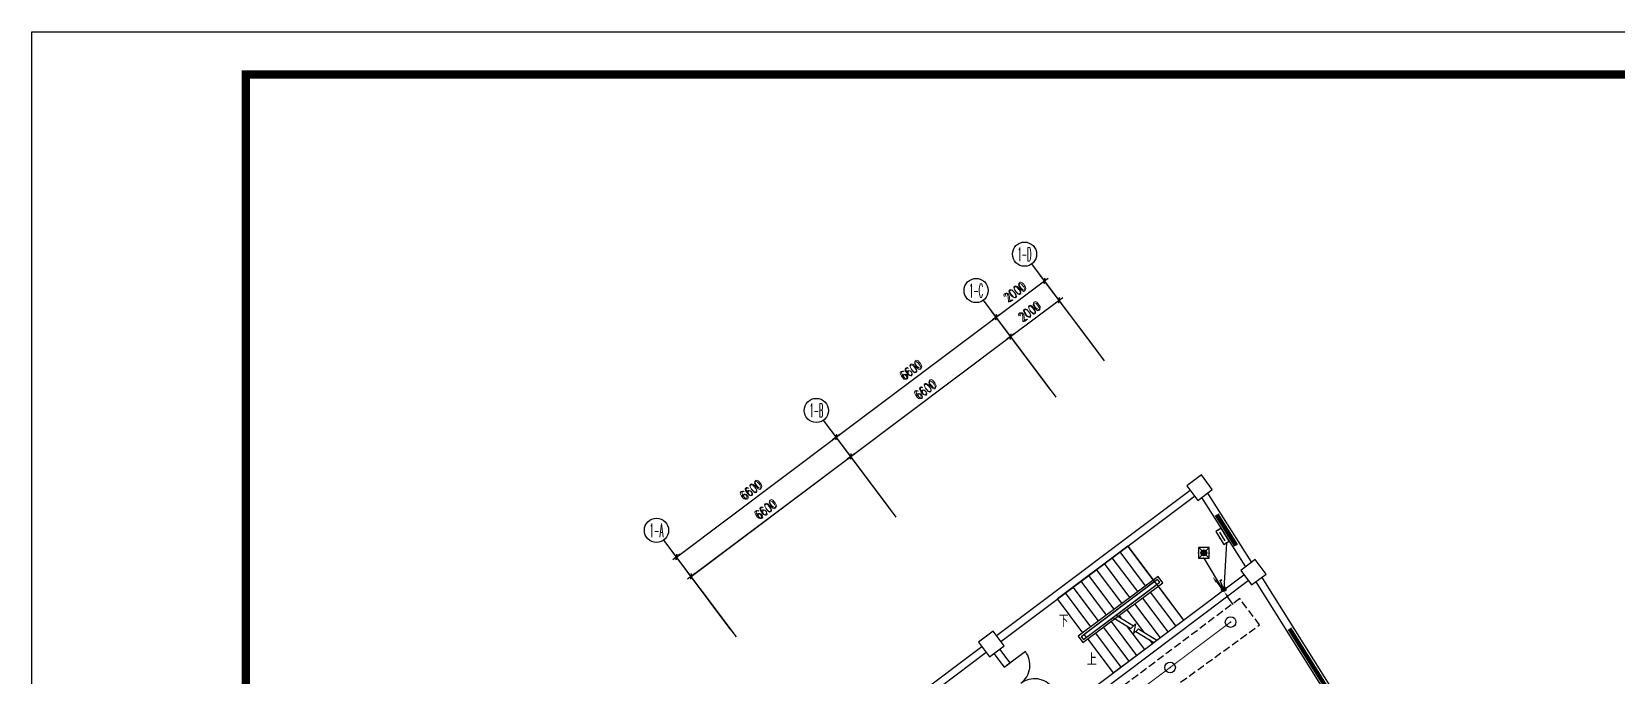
# Model space of a CAD drawing. Extents: x -149393 to 1177518, y -366685 to 296590.
# Drawn here: x 731850 to 784234, y -33960 to -12676 of the extents above; entities that cross this region are included whole.
import ezdxf
from ezdxf.enums import TextEntityAlignment as Align

# ---------------------------------------------------------------- set-up
doc = ezdxf.new("R2010")
doc.units = 0
doc.header["$LTSCALE"] = 1000
doc.header["$MEASUREMENT"] = 0
doc.linetypes.add('DASH', pattern=[0.35, 0.25, -0.1])
doc.linetypes.add('常规', pattern=[20, 10, 0, 10])
doc.layers.get('0').update_dxf_attribs({"linetype": 'CONTINUOUS'})
doc.layers.get('Defpoints').update_dxf_attribs({"linetype": 'CONTINUOUS'})
for name, color, linetype in [('AXIS', 3, 'CONTINUOUS'), ('AXIS_TEXT', 7, 'CONTINUOUS'), ('COLUMN', 9, 'CONTINUOUS'), ('EQUIP-消防', 3, 'CONTINUOUS'), ('LWIRE', 4, 'CONTINUOUS'), ('PUB_TITLE', 253, 'CONTINUOUS'), ('STAIR', 2, 'CONTINUOUS'), ('TEL_SYMB', 3, 'CONTINUOUS'), ('TEL_TEXT', 7, 'CONTINUOUS'), ('WALL', 9, 'CONTINUOUS'), ('WINDOW', 4, 'CONTINUOUS'), ('WIRE-应急', 60, '常规'), ('WIRE-消防', 3, '常规')]:
    doc.layers.add(name, color=color, linetype=linetype)
doc.styles.add('_TCH_AXIS', font='COMPLEX', dxfattribs={"bigfont": 'GBCBIG'})
doc.styles.add('_TCH_DIM', font='SIMPLEX', dxfattribs={"bigfont": 'GBCBIG'})
doc.styles.add('_TCH_DIM_T3', font='SIMPLEX', dxfattribs={"width": 0.705882, "bigfont": 'GBCBIG'})
doc.styles.add('_TEL_DIM', font='', dxfattribs={"width": 0.8, "height": 3.5})
doc.styles.add('COMPLEX', font='COMPLEX')
doc.styles.add('DIM_FONT', font='SIMPLEX.shx', dxfattribs={"width": 0.8})
doc.styles.get("Standard").update_dxf_attribs({"font": 'gbenor.shx', "bigfont": 'gbcbig.shx'})
doc.styles.get('_TEL_DIM').set_extended_font_data('SimSun')
doc.dimstyles.new('_TCH_ARCH&&100', dxfattribs={"dimtxt": 297.5, "dimasz": 100, "dimexe": 250, "dimexo": 300, "dimgap": 126.25, "dimtad": 1, "dimdec": 0, "dimzin": 0, "dimdsep": 46, "dimtxsty": '_TCH_DIM_T3', "dimblk": 'ARCHTICK', "dimcen": 0.09, "dimclrt": 7, "dimazin": 2, "dimtfac": 1, "dimtdec": 0, "dimtix": 1, "dimtmove": 2, "dimatfit": 3, "dimfxl": 1, "dimtolj": 1, "dimtzin": 0, "dimarcsym": 0})
doc.dimstyles.new('DIMN', dxfattribs={"dimtxt": 300, "dimasz": 1, "dimexe": 250, "dimexo": 300, "dimgap": 150, "dimtad": 1, "dimdec": 0, "dimdsep": 46, "dimtxsty": 'DIM_FONT', "dimblk": '_DIMX', "dimcen": 2.5, "dimclrt": 7, "dimadec": 0, "dimazin": 0, "dimtfac": 1, "dimtdec": 0, "dimtix": 1, "dimtmove": 2, "dimatfit": 3, "dimldrblk": '_DIMX', "dimfxl": 1, "dimtolj": 1, "dimarcsym": 0})

# ---------------------------------------------------------------- blocks, each defined once
blk = doc.blocks.new('$equip$00001147')
blk.add_circle((0, 0), 0.5)
at = {"flags": 9}
blk.add_attdef('A', (0, 0), '', height=0.00002, dxfattribs=at)
blk = doc.blocks.new('$equip_U$00000304(cyc-PC)')
blk.add_point((0, 0))
blk.add_blockref('$equip$00001147', (0, 0))
at = {"color": 7, "style": '_TEL_DIM', "flags": 1}
blk.add_attdef('A', text='', height=0.00002, dxfattribs=at).set_placement((0, 0), align=Align.MIDDLE_CENTER)
blk = doc.blocks.new('$TelecSys$00000079')
for p, q in [((0.7, 0.7), (0, 0)), ((0.1, 0.1), (0.1, 0.1)), ((-0.1, -0.1), (-0.1, -0.1))]:
    blk.add_line(p, q)
at = {"const_width": 0.142}
blk.add_lwpolyline([(-0.07, 0, 1), (0.07, 0, 1)], format="xyb", close=True, dxfattribs=at)
blk.add_solid([(0.63, 0.77), (0.77, 0.63), (1.15, 1.15)])
at = {"width": 0.8, "flags": 9}
blk.add_attdef('A', (0, 0), '', height=0.00002, dxfattribs=at)
blk = doc.blocks.new('$equip_U$00000427(cyc-PC)')
for p, q in [((-0.43, -0.43), (0.43, 0.43)), ((-0.43, 0.43), (0.43, -0.43))]:
    blk.add_line(p, q)
blk.add_lwpolyline([(-0.5, 0.5), (-0.5, -0.5), (0.5, -0.5), (0.5, 0.5)], close=True)
blk.add_circle((0, 0), 0.275)
for p in [(-0.5, 0), (0, 0.5), (0.5, 0), (0, -0.5)]:
    blk.add_point(p)
for points in [[(-0.24, 0.14), (0.24, 0.14), (-0.27, 0), (0.27, 0)], [(-0.24, -0.14), (0.24, -0.14), (-0.27, 0), (0.27, 0)], [(-0.14, 0.24), (0.14, 0.24), (-0.24, 0.14), (0.24, 0.14)], [(0, 0.27), (0, 0.27), (-0.14, 0.24), (0.14, 0.24)], [(-0.14, -0.24), (0.14, -0.24), (-0.24, -0.14), (0.24, -0.14)], [(0, -0.27), (0, -0.27), (-0.14, -0.24), (0.14, -0.24)]]:
    blk.add_solid(points)
at = {"color": 7, "style": '_TEL_DIM', "flags": 1}
blk.add_attdef('A', text='', height=0.00002, dxfattribs=at).set_placement((0, 0), align=Align.MIDDLE_CENTER)
blk = doc.blocks.new('$equip_U$00000423(cyc-PC)')
for p, q in [((0.15, 0.36), (0.63, 0.83)), ((0.63, 0.83), (0.77, 0.69))]:
    blk.add_line(p, q)
blk.add_circle((0, 0.21), 0.208)
for p in [(-0.21, 0.21), (-0.05, 0.4), (0, 0), (0.21, 0.21), (0.7, 0.76)]:
    blk.add_point(p)
for points in [[(-0.18, 0.31), (0.18, 0.31), (-0.21, 0.21), (0.21, 0.21)], [(-0.18, 0.1), (0.18, 0.1), (-0.21, 0.21), (0.21, 0.21)], [(-0.1, 0.39), (0.1, 0.39), (-0.18, 0.31), (0.18, 0.31)], [(-0.1, 0.03), (0.1, 0.03), (-0.18, 0.1), (0.18, 0.1)], [(0, 0.42), (0, 0.42), (-0.1, 0.39), (0.1, 0.39)], [(0, 0), (0, 0), (-0.1, 0.03), (0.1, 0.03)]]:
    blk.add_solid(points)
at = {"color": 7, "style": '_TEL_DIM', "flags": 1}
blk.add_attdef('A', text='', height=0.00002, dxfattribs=at).set_placement((0, 0), align=Align.MIDDLE_CENTER)
blk = doc.blocks.new('$equip_U$00000108(cyc-PC)')
for p, q in [((-0.72, 0.6), (-0.72, 0)), ((0.72, 0.6), (-0.72, 0.6)), ((-0.72, 0), (0.72, 0)), ((-0.48, 0.3), (0.48, 0.3)), ((0.72, 0), (0.72, 0.6))]:
    blk.add_line(p, q)
for p in [(-0.72, 0.3), (0, 0.6), (0, 0), (0.72, 0.3)]:
    blk.add_point(p)
blk.add_solid([(0.24, 0.23), (0.53, 0.3), (0.24, 0.37)])
at = {"color": 7, "style": '_TEL_DIM', "flags": 1}
blk.add_attdef('A', text='', height=0.00002, dxfattribs=at).set_placement((0, 0), align=Align.MIDDLE_CENTER)
blk = doc.blocks.new('$TelecSys$00000078')
for p, q in [((0.1, 0.1), (0.1, 0.1)), ((1.15, 1.15), (0.55, 0.55)), ((-0.1, -0.1), (-0.1, -0.1))]:
    blk.add_line(p, q)
at = {"const_width": 0.142}
blk.add_lwpolyline([(-0.07, 0, 1), (0.07, 0, 1)], format="xyb", close=True, dxfattribs=at)
blk.add_solid([(0.62, 0.48), (0.48, 0.62), (0.1, 0.1)])
at = {"width": 0.8, "flags": 9}
blk.add_attdef('A', (0, 0), '', height=0.00002, dxfattribs=at)
blk = doc.blocks.new('_DIMX')
blk.add_line((-150, 0), (150, 0))
at = {"const_width": 50}
blk.add_lwpolyline([(-70, -70), (70, 70)], dxfattribs=at)
blk = doc.blocks.new('_ArchTick')
at = {"color": 0, "linetype": 'ByBlock', "const_width": 0.4}
blk.add_lwpolyline([(-0.5, -0.5), (0.5, 0.5)], dxfattribs=at)
blk = doc.blocks.new('*D1055')
at = {"layer": 'AXIS', "color": 0, "lineweight": -2, "transparency": 16777216}
for p, q in [((767111, -23302), (765641, -21342)), ((764191, -22742), (765791, -21542)), ((765511, -24502), (764041, -22542))]:
    blk.add_line(p, q, dxfattribs=at)
at = {"layer": 'Defpoints', "color": 0, "transparency": 16777216}
for p in [(765791, -21542), (767291, -23542), (765691, -24742)]:
    blk.add_point(p, dxfattribs=at)
at = {"layer": 'AXIS', "color": 0, "lineweight": -2, "transparency": 16777216, "xscale": 100, "yscale": 100, "zscale": 100}
for p, rotation in [((765791, -21542), 36.87000000000068), ((764191, -22742), 216.8700000000007)]:
    blk.add_blockref('_ArchTick', p, dxfattribs=dict(at, rotation=rotation))
at = {"layer": 'AXIS', "color": 7, "transparency": 16777216, "insert": (764826, -21922), "char_height": 297.5, "attachment_point": 5, "rotation": 36.87, "style": '_TCH_DIM_T3'}
blk.add_mtext('\\A1;2000', dxfattribs=at)
blk = doc.blocks.new('*D1056')
at = {"layer": 'AXIS', "color": 0, "lineweight": -2, "transparency": 16777216}
for p, q in [((763711, -22102), (765311, -20902)), ((767111, -23302), (765161, -20702)), ((765511, -24502), (763561, -21902))]:
    blk.add_line(p, q, dxfattribs=at)
at = {"layer": 'Defpoints', "color": 0, "transparency": 16777216}
for p in [(765311, -20902), (767291, -23542), (765691, -24742)]:
    blk.add_point(p, dxfattribs=at)
at = {"layer": 'AXIS', "color": 0, "lineweight": -2, "transparency": 16777216, "xscale": 100, "yscale": 100, "zscale": 100}
for p, rotation in [((765311, -20902), 36.87000000000068), ((763711, -22102), 216.8700000000007)]:
    blk.add_blockref('_ArchTick', p, dxfattribs=dict(at, rotation=rotation))
at = {"layer": 'AXIS', "color": 7, "transparency": 16777216, "insert": (764346, -21282), "char_height": 297.5, "attachment_point": 5, "rotation": 36.87, "style": '_TCH_DIM_T3'}
blk.add_mtext('\\A1;2000', dxfattribs=at)
blk = doc.blocks.new('*D1057')
at = {"layer": 'AXIS', "color": 0, "lineweight": -2, "transparency": 16777216}
for p, q in [((758911, -26702), (764191, -22742)), ((765511, -24502), (764041, -22542)), ((760231, -28462), (758761, -26502))]:
    blk.add_line(p, q, dxfattribs=at)
at = {"layer": 'Defpoints', "color": 0, "transparency": 16777216}
for p in [(764191, -22742), (765691, -24742), (760411, -28702)]:
    blk.add_point(p, dxfattribs=at)
at = {"layer": 'AXIS', "color": 0, "lineweight": -2, "transparency": 16777216, "xscale": 100, "yscale": 100, "zscale": 100}
for p, rotation in [((764191, -22742), 36.86999999999998), ((758911, -26702), 216.87)]:
    blk.add_blockref('_ArchTick', p, dxfattribs=dict(at, rotation=rotation))
at = {"layer": 'AXIS', "color": 7, "transparency": 16777216, "insert": (761386, -24502), "char_height": 297.5, "attachment_point": 5, "rotation": 36.87, "style": '_TCH_DIM_T3'}
blk.add_mtext('\\A1;6600', dxfattribs=at)
blk = doc.blocks.new('*D1058')
at = {"layer": 'AXIS', "color": 0, "lineweight": -2, "transparency": 16777216}
for p, q in [((765511, -24502), (763561, -21902)), ((758431, -26062), (763711, -22102)), ((760231, -28462), (758281, -25862))]:
    blk.add_line(p, q, dxfattribs=at)
at = {"layer": 'Defpoints', "color": 0, "transparency": 16777216}
for p in [(763711, -22102), (765691, -24742), (760411, -28702)]:
    blk.add_point(p, dxfattribs=at)
at = {"layer": 'AXIS', "color": 0, "lineweight": -2, "transparency": 16777216, "xscale": 100, "yscale": 100, "zscale": 100}
for p, rotation in [((763711, -22102), 36.86999999999998), ((758431, -26062), 216.87)]:
    blk.add_blockref('_ArchTick', p, dxfattribs=dict(at, rotation=rotation))
at = {"layer": 'AXIS', "color": 7, "transparency": 16777216, "insert": (760906, -23862), "char_height": 297.5, "attachment_point": 5, "rotation": 36.87, "style": '_TCH_DIM_T3'}
blk.add_mtext('\\A1;6600', dxfattribs=at)
blk = doc.blocks.new('*D1059')
at = {"layer": 'AXIS', "color": 0, "lineweight": -2, "transparency": 16777216}
for p, q in [((753631, -30662), (758911, -26702)), ((760231, -28462), (758761, -26502)), ((754951, -32422), (753481, -30462))]:
    blk.add_line(p, q, dxfattribs=at)
at = {"layer": 'Defpoints', "color": 0, "transparency": 16777216}
for p in [(758911, -26702), (760411, -28702), (755131, -32662)]:
    blk.add_point(p, dxfattribs=at)
at = {"layer": 'AXIS', "color": 0, "lineweight": -2, "transparency": 16777216, "xscale": 100, "yscale": 100, "zscale": 100}
for p, rotation in [((758911, -26702), 36.86999999999937), ((753631, -30662), 216.8699999999994)]:
    blk.add_blockref('_ArchTick', p, dxfattribs=dict(at, rotation=rotation))
at = {"layer": 'AXIS', "color": 7, "transparency": 16777216, "insert": (756106, -28462), "char_height": 297.5, "attachment_point": 5, "rotation": 36.87, "style": '_TCH_DIM_T3'}
blk.add_mtext('\\A1;6600', dxfattribs=at)
blk = doc.blocks.new('*D1060')
at = {"layer": 'AXIS', "color": 0, "lineweight": -2, "transparency": 16777216}
for p, q in [((753151, -30022), (758431, -26062)), ((760231, -28462), (758281, -25862)), ((754951, -32422), (753001, -29822))]:
    blk.add_line(p, q, dxfattribs=at)
at = {"layer": 'Defpoints', "color": 0, "transparency": 16777216}
for p in [(758431, -26062), (760411, -28702), (755131, -32662)]:
    blk.add_point(p, dxfattribs=at)
at = {"layer": 'AXIS', "color": 0, "lineweight": -2, "transparency": 16777216, "xscale": 100, "yscale": 100, "zscale": 100}
for p, rotation in [((758431, -26062), 36.86999999999977), ((753151, -30022), 216.8699999999998)]:
    blk.add_blockref('_ArchTick', p, dxfattribs=dict(at, rotation=rotation))
at = {"layer": 'AXIS', "color": 7, "transparency": 16777216, "insert": (755626, -27822), "char_height": 297.5, "attachment_point": 5, "rotation": 36.87, "style": '_TCH_DIM_T3'}
blk.add_mtext('\\A1;6600', dxfattribs=at)
blk = doc.blocks.new('_FZHK')
blk.add_lwpolyline([(-0.5, -0.5), (0.5, -0.5), (0.5, 0.5), (-0.5, 0.5)], close=True)
blk = doc.blocks.new('_AXISO')
blk.add_circle((0, 0), 0.5)
at = {"layer": 'AXIS_TEXT', "style": 'COMPLEX', "width": 1.041667}
blk.add_attdef('A', text='', height=0.56, dxfattribs=at).set_placement((-0.25, -0.28), (0.25, -0.28), align=Align.FIT)
blk = doc.blocks.new('$TCHSYS$WIN2D')
for p, q in [((-0.5, 0.5), (0.5, 0.5)), ((0.5, 0.167), (-0.5, 0.167)), ((0.5, -0.167), (-0.5, -0.167)), ((-0.5, -0.5), (0.5, -0.5))]:
    blk.add_line(p, q)

msp = doc.modelspace()

# ---------------------------------------------------------------- linework, layer by layer
at = {"layer": 'AXIS'}
for p, q in [((767291, -23542.2), (764891, -20342.2)), ((765691, -24742.2), (763291, -21542.2)), ((760411, -28702.2), (758011, -25502.2)), ((755131, -32662.2), (752731, -29462.2))]:
    msp.add_line(p, q, dxfattribs=at)
at = {"layer": 'PUB_TITLE'}
msp.add_lwpolyline([(731849.9, -12676.1), (850649.9, -12676.1), (850649.9, -96684.6), (731849.9, -96684.6)], close=True, dxfattribs=at)
at = {"layer": 'PUB_TITLE', "const_width": 270.7}
msp.add_lwpolyline([(738921.3, -14090.4), (849235.6, -14090.4), (849235.6, -95270.4), (738921.3, -95270.4), (738921.3, -14090.4)], close=True, dxfattribs=at)
at = {"layer": 'STAIR', "color": 59}
for p, q in [((768066, -29659.7), (765742.3, -31402.5)), ((768646.9, -30972.2), (767807.8, -29853.4)), ((768905.1, -30778.5), (768066, -29659.7)), ((768066, -29659.7), (769902, -32107.7)), ((768130.5, -31359.5), (767291.4, -30240.7)), ((768388.7, -31165.8), (767549.6, -30047)), ((769062.8, -30660.2), (766423.6, -32639.7)), ((767355.9, -31940.4), (766516.8, -30821.6)), ((769048.5, -30760.6), (766524, -32654)), ((766581.4, -32850), (769220.6, -30870.6)), ((766595.7, -32749.6), (769120.2, -30856.2)), ((768948.1, -30835.9), (766624.4, -32578.7)), ((767614.1, -31746.8), (766775, -30627.9)), ((767872.3, -31553.1), (767033.2, -30434.3)), ((769120.2, -30856.2), (769048.5, -30760.6)), ((769220.6, -30870.6), (769062.8, -30660.2)), ((766581.4, -32521.3), (765742.3, -31402.5)), ((766839.6, -32327.7), (766000.5, -31208.9)), ((767097.8, -32134), (766258.6, -31015.2)), ((767677, -31938.7), (769019.8, -30931.5)), ((768546.5, -31376.2), (769385.6, -32495)), ((768804.7, -31182.6), (769643.8, -32301.4)), ((769062.8, -30988.9), (769902, -32107.7)), ((767677, -31938.7), (768252.5, -32292.3)), ((768030.1, -31763.5), (768575.6, -32490.8)), ((768288.3, -31569.8), (769127.4, -32688.7)), ((766696.1, -32674.3), (767574.2, -32015.8)), ((767255.5, -32344.4), (768094.7, -33463.2)), ((767513.7, -32150.8), (768352.8, -33269.6)), ((767574.2, -32015.8), (768162.6, -32377.3)), ((767771.9, -31957.1), (767827.3, -32031)), ((768022.5, -32291.2), (768611, -33075.9)), ((768162.6, -32377.3), (768317.5, -32230.7)), ((768317.5, -32230.7), (768253, -32545.7)), ((768253, -32545.7), (768415.1, -32392.2)), ((768325.3, -32477.3), (768921.1, -32843.4)), ((768415.1, -32392.2), (769023.9, -32766.3)), ((769023.9, -32766.3), (769902, -32107.7)), ((766423.6, -32639.7), (766581.4, -32850)), ((766524, -32654), (766595.7, -32749.6)), ((766696.1, -32674.3), (766624.4, -32578.7)), ((766739.2, -32731.7), (767578.3, -33850.5)), ((766997.4, -32538.1), (767836.5, -33656.9)), ((767578.3, -33850.5), (768921.1, -32843.4)), ((768770.8, -32751), (768869.2, -32882.3))]:
    msp.add_line(p, q, dxfattribs=at)
at = {"layer": 'TEL_SYMB', "color": 59, "elevation": 1793}
msp.add_lwpolyline([(766054.3, -32087.4, 0, 0, 0), (769080.8, -29817.5, 0, 0, 0), (770034.6, -31089.3, 0, 0, 0), (768715, -32079, 95.6, 0, 0), (768428.1, -32294.2, 0, 0, 0)], format="xyseb", dxfattribs=at)
at = {"layer": 'TEL_SYMB', "color": 59}
msp.add_lwpolyline([(767008.1, -33359.2, 0, 0, 0), (767883.1, -32703, 95.6, 0, 0), (768170, -32487.8, 0, 0, 0)], format="xyseb", dxfattribs=at)
at = {"layer": 'WALL', "color": 59}
for p, q in [((763722.4, -32617.4), (770122.4, -27817.4)), ((763866.4, -32809.4), (770266.4, -28009.4)), ((770499.7, -28059.4), (771953.4, -30344.1)), ((770692.2, -27915), (772146, -30199.7)), ((765702.4, -35257.4), (771899.2, -30609.8)), ((765846.4, -35449.4), (772043.2, -30801.8)), ((772294.9, -30838), (776452.4, -37457.5)), ((772492.9, -30701.9), (776650.3, -37321.5)), ((761159.2, -34539.8), (763242.4, -32977.4)), ((761399.2, -34659.8), (763386.4, -33169.4)), ((763638.4, -33205.4), (763982.6, -33664.2)), ((764174.6, -33520.2), (763830.4, -33061.4)), ((763982.6, -33664.2), (764174.6, -33520.2))]:
    msp.add_line(p, q, dxfattribs=at)
at = {"layer": 'WALL', "linetype": 'DASH'}
msp.add_lwpolyline([(771760.7, -31393.4), (761062.2, -39417.3), (761588.2, -40118.6), (772415.9, -32267), (771760.7, -31393.4)], dxfattribs=at)
at = {"layer": 'WINDOW', "color": 59, "extrusion": (7.34766e-17, -9.79684e-17, -1)}
msp.add_lwpolyline([(-764978.6, -34792.2), (-765578.6, -34342.2, -0.4142136), (-764528.6, -34192.2, -0.4142136), (-764678.6, -33142.2), (-764078.6, -33592.2)], format="xyb", dxfattribs=at)
at = {"layer": 'WIRE-应急', "linetype": '常规'}
for p, q in [((771325.9, -29553.4), (771229.6, -31083.2)), ((770576, -30060.4), (771215, -31123))]:
    msp.add_line(p, q, dxfattribs=at)
at = {"layer": 'WIRE-消防', "linetype": '常规', "const_width": 35}
for points in [[(771458.6, -32170.2), (769458.6, -33670.2)], [(769458.6, -33670.2), (767458.6, -35170.2)]]:
    msp.add_lwpolyline(points, dxfattribs=at)

# ---------------------------------------------------------------- block references
at = {"layer": 'AXIS'}
ref = msp.add_blockref('_AXISO', (764651, -20022.2), dxfattribs=dict(at, xscale=800, yscale=800, zscale=800))
ref.add_attrib('A', '1-D', dxfattribs={"layer": 'AXIS_TEXT', "height": 452.55, "style": '_TCH_AXIS', "width": 0.362069}).set_placement((764424.7, -20248.5), (764877.3, -20248.5), align=Align.FIT)
ref = msp.add_blockref('_AXISO', (763051, -21222.2), dxfattribs=dict(at, xscale=800, yscale=800, zscale=800))
ref.add_attrib('A', '1-C', dxfattribs={"layer": 'AXIS_TEXT', "height": 452.55, "style": '_TCH_AXIS', "width": 0.375}).set_placement((762824.8, -21448.5), (763277.3, -21448.5), align=Align.FIT)
ref = msp.add_blockref('_AXISO', (757771, -25182.2), dxfattribs=dict(at, xscale=800, yscale=800, zscale=800))
ref.add_attrib('A', '1-B', dxfattribs={"layer": 'AXIS_TEXT', "height": 452.55, "style": '_TCH_AXIS', "width": 0.362069}).set_placement((757544.8, -25408.5), (757997.3, -25408.5), align=Align.FIT)
ref = msp.add_blockref('_AXISO', (752491, -29142.2), dxfattribs=dict(at, xscale=800, yscale=800, zscale=800))
ref.add_attrib('A', '1-A', dxfattribs={"layer": 'AXIS_TEXT', "height": 452.55, "style": '_TCH_AXIS', "width": 0.355932}).set_placement((752264.8, -29368.5), (752717.3, -29368.5), align=Align.FIT)
at = {"layer": 'COLUMN', "color": 59}
for p, xscale, yscale, zscale, rotation in [((770434.4, -27733.4), 600.0000000000551, 600.0000000000551, 600.0000000000551, 36.86999999999735), ((772211.2, -30525.8), 600.0000000000144, 600.0000000000144, 600.0000000000144, 306.8700000000038), ((763554.4, -32893.4), 599.999999999962, 599.999999999962, 599.999999999962, 36.87000000000402)]:
    msp.add_blockref('_FZHK', p, dxfattribs=dict(at, xscale=xscale, yscale=yscale, zscale=zscale, rotation=rotation))
at = {"layer": 'EQUIP-消防'}
for name, p, xscale, yscale, zscale, rotation in [('$equip_U$00000108(cyc-PC)', (771279.2, -29284.5), 350.0000000000013, 350.0000000000013, 350.0000000000013, 122.468556140011), ('$equip_U$00000423(cyc-PC)', (771296.6, -31112.2), 350.0000000000078, 350.0000000000078, 350.0000000000078, 66.59237129633011)]:
    msp.add_blockref(name, p, dxfattribs=dict(at, xscale=xscale, yscale=yscale, zscale=zscale, rotation=rotation))
at = {"layer": 'EQUIP-消防', "xscale": 350, "yscale": 350, "zscale": 350}
for name, p in [('$equip_U$00000427(cyc-PC)', (770576, -29885.4)), ('$equip_U$00000304(cyc-PC)', (771458.6, -32170.2)), ('$equip_U$00000304(cyc-PC)', (769458.6, -33670.2))]:
    msp.add_blockref(name, p, dxfattribs=at)
at = {"layer": 'LWIRE'}
for name, p, xscale, yscale, zscale, rotation in [('$TelecSys$00000079', (771215, -31123), -349.9999999999711, 349.9999999999927, 350, 353.5157285627236), ('$TelecSys$00000078', (771213.3, -31120.9), 349.9999999999221, 349.9999999999221, 349.9999999999221, 260.2242714372854)]:
    msp.add_blockref(name, p, dxfattribs=dict(at, xscale=xscale, yscale=yscale, zscale=zscale, rotation=rotation))
at = {"layer": 'WINDOW', "color": 59, "yscale": -100}
for p, xscale, zscale, rotation in [((771322.8, -29129.6), -1200, -1200, 302.468556140008), ((774472.6, -34079.7), -4000, -4000, 302.1314705764352)]:
    msp.add_blockref('$TCHSYS$WIN2D', p, dxfattribs=dict(at, xscale=xscale, zscale=zscale, rotation=rotation))

# ---------------------------------------------------------------- texts
at = {"layer": 'TEL_TEXT', "color": 59, "style": '_TCH_DIM'}
for s, p in [('下', (765779.5, -32332.5, 1793)), ('上', (766711.1, -33604.3))]:
    msp.add_text(s, height=403.5, dxfattribs=at).set_placement(p)

# ---------------------------------------------------------------- dimensions: what is measured, and where the dimension line sits
at = {"layer": 'AXIS'}
for p1, p2, distance in [((765691, -24742.2), (767291, -23542.2), 3300), ((765691, -24742.2), (767291, -23542.2), 2500), ((760411, -28702.2), (765691, -24742.2), 3300), ((760411, -28702.2), (765691, -24742.2), 2500), ((755131, -32662.2), (760411, -28702.2), 3300), ((755131, -32662.2), (760411, -28702.2), 2500)]:
    msp.add_aligned_dim(p1=p1, p2=p2, distance=distance, dimstyle='DIMN', dxfattribs=at).render()
for p1, p2, distance, picture, middle in [((765691, -24742.2), (767291, -23542.2), 3300, '*D1056', (764346, -21282.2)), ((765691, -24742.2), (767291, -23542.2), 2500, '*D1055', (764826, -21922.2)), ((760411, -28702.2), (765691, -24742.2), 3300, '*D1058', (760906, -23862.2)), ((760411, -28702.2), (765691, -24742.2), 2500, '*D1057', (761386, -24502.2)), ((755131, -32662.2), (760411, -28702.2), 3300, '*D1060', (755626, -27822.2)), ((755131, -32662.2), (760411, -28702.2), 2500, '*D1059', (756106, -28462.2))]:
    dim = msp.add_aligned_dim(p1=p1, p2=p2, distance=distance, dimstyle='_TCH_ARCH&&100', dxfattribs=at)
    dim.commit()
    dim.dimension.update_dxf_attribs({"geometry": picture, "text_midpoint": middle})

doc.saveas('drawing.dxf')
